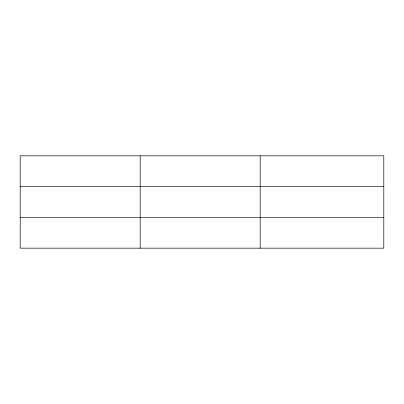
<?xml version="1.0" encoding="UTF-8"?>
<svg xmlns="http://www.w3.org/2000/svg" width="404" height="404" viewBox="0 0 404 404"><rect width="100%" height="100%" fill="white"/><g stroke="black" fill="none" stroke-linecap="round" stroke-linejoin="round"><path stroke-width="0.61" d="M140.188 155.833L140.188 248.167M260.176 155.833L260.176 248.167M383.8 186.305L383.8 155.833L20.2 155.833L20.2 248.167L383.8 248.167L383.8 186.305L20.2 186.305M20.2 217.695L383.8 217.695"/></g></svg>
